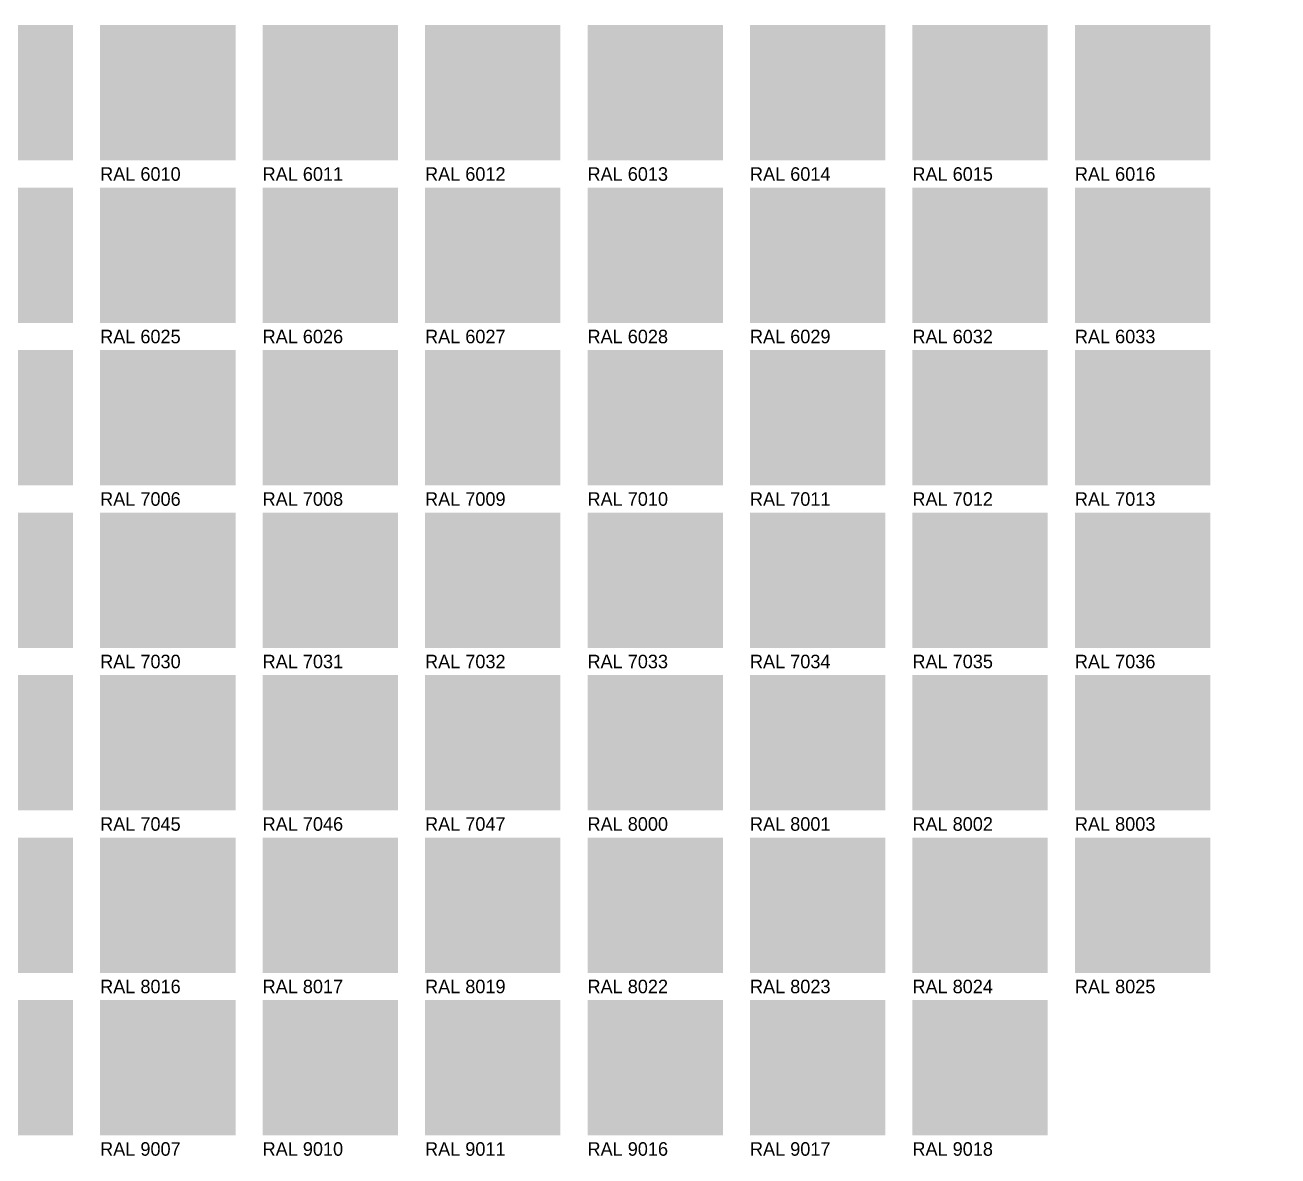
# Model space of a CAD drawing. Header units: millimetres. Extents: x 2.8 to 21.6, y 3.1 to 20.1.
# Drawn here: x 12.38 to 21.63, y 3.08 to 11.43 of the extents above; entities that cross this region are included whole.
import ezdxf

# ---------------------------------------------------------------- set-up
doc = ezdxf.new("R2010")
doc.units = ezdxf.units.MM
doc.layers.add('ceco.net 554 - RAL Classic Colour Chart', color=7, linetype='Continuous')

msp = doc.modelspace()

# ---------------------------------------------------------------- linework, layer by layer
at = {"layer": 'ceco.net 554 - RAL Classic Colour Chart', "color": 250, "true_color": 0x26392f, "const_width": 1}
msp.add_lwpolyline([(11.7312, 10.9348), (12.7312, 10.9348)], dxfattribs=at)
msp.add_lwpolyline([(11.7312, 10.9348), (12.7312, 10.9348)], dxfattribs=at)
msp.add_lwpolyline([(11.7312, 10.9348), (12.7312, 10.9348)], dxfattribs=at)
msp.add_lwpolyline([(11.7312, 10.9348), (12.7312, 10.9348)], dxfattribs=at)
msp.add_lwpolyline([(11.7312, 10.9348), (12.7312, 10.9348)], dxfattribs=at)
msp.add_lwpolyline([(11.7312, 10.9348), (12.7312, 10.9348)], dxfattribs=at)
at = {"layer": 'ceco.net 554 - RAL Classic Colour Chart', "color": 97, "true_color": 0x3e753b, "const_width": 1}
msp.add_lwpolyline([(12.9312, 10.9348), (13.9312, 10.9348)], dxfattribs=at)
msp.add_lwpolyline([(12.9312, 10.9348), (13.9312, 10.9348)], dxfattribs=at)
msp.add_lwpolyline([(12.9312, 10.9348), (13.9312, 10.9348)], dxfattribs=at)
msp.add_lwpolyline([(12.9312, 10.9348), (13.9312, 10.9348)], dxfattribs=at)
msp.add_lwpolyline([(12.9312, 10.9348), (13.9312, 10.9348)], dxfattribs=at)
msp.add_lwpolyline([(12.9312, 10.9348), (13.9312, 10.9348)], dxfattribs=at)
at = {"layer": 'ceco.net 554 - RAL Classic Colour Chart', "color": 85, "true_color": 0x66825b, "const_width": 1}
msp.add_lwpolyline([(14.1312, 10.9348), (15.1312, 10.9348)], dxfattribs=at)
msp.add_lwpolyline([(14.1312, 10.9348), (15.1312, 10.9348)], dxfattribs=at)
msp.add_lwpolyline([(14.1312, 10.9348), (15.1312, 10.9348)], dxfattribs=at)
msp.add_lwpolyline([(14.1312, 10.9348), (15.1312, 10.9348)], dxfattribs=at)
msp.add_lwpolyline([(14.1312, 10.9348), (15.1312, 10.9348)], dxfattribs=at)
msp.add_lwpolyline([(14.1312, 10.9348), (15.1312, 10.9348)], dxfattribs=at)
at = {"layer": 'ceco.net 554 - RAL Classic Colour Chart', "color": 250, "true_color": 0x31403d, "const_width": 1}
msp.add_lwpolyline([(15.3312, 10.9348), (16.3312, 10.9348)], dxfattribs=at)
msp.add_lwpolyline([(15.3312, 10.9348), (16.3312, 10.9348)], dxfattribs=at)
msp.add_lwpolyline([(15.3312, 10.9348), (16.3312, 10.9348)], dxfattribs=at)
msp.add_lwpolyline([(15.3312, 10.9348), (16.3312, 10.9348)], dxfattribs=at)
msp.add_lwpolyline([(15.3312, 10.9348), (16.3312, 10.9348)], dxfattribs=at)
msp.add_lwpolyline([(15.3312, 10.9348), (16.3312, 10.9348)], dxfattribs=at)
at = {"layer": 'ceco.net 554 - RAL Classic Colour Chart', "color": 57, "true_color": 0x797c5a, "const_width": 1}
msp.add_lwpolyline([(16.5312, 10.9348), (17.5312, 10.9348)], dxfattribs=at)
msp.add_lwpolyline([(16.5312, 10.9348), (17.5312, 10.9348)], dxfattribs=at)
msp.add_lwpolyline([(16.5312, 10.9348), (17.5312, 10.9348)], dxfattribs=at)
msp.add_lwpolyline([(16.5312, 10.9348), (17.5312, 10.9348)], dxfattribs=at)
msp.add_lwpolyline([(16.5312, 10.9348), (17.5312, 10.9348)], dxfattribs=at)
msp.add_lwpolyline([(16.5312, 10.9348), (17.5312, 10.9348)], dxfattribs=at)
at = {"layer": 'ceco.net 554 - RAL Classic Colour Chart', "color": 49, "true_color": 0x444337, "const_width": 1}
msp.add_lwpolyline([(17.7312, 10.9348), (18.7312, 10.9348)], dxfattribs=at)
msp.add_lwpolyline([(17.7312, 10.9348), (18.7312, 10.9348)], dxfattribs=at)
msp.add_lwpolyline([(17.7312, 10.9348), (18.7312, 10.9348)], dxfattribs=at)
msp.add_lwpolyline([(17.7312, 10.9348), (18.7312, 10.9348)], dxfattribs=at)
msp.add_lwpolyline([(17.7312, 10.9348), (18.7312, 10.9348)], dxfattribs=at)
msp.add_lwpolyline([(17.7312, 10.9348), (18.7312, 10.9348)], dxfattribs=at)
at = {"layer": 'ceco.net 554 - RAL Classic Colour Chart', "color": 250, "true_color": 0x3d403a, "const_width": 1}
msp.add_lwpolyline([(18.9312, 10.9348), (19.9312, 10.9348)], dxfattribs=at)
msp.add_lwpolyline([(18.9312, 10.9348), (19.9312, 10.9348)], dxfattribs=at)
msp.add_lwpolyline([(18.9312, 10.9348), (19.9312, 10.9348)], dxfattribs=at)
msp.add_lwpolyline([(18.9312, 10.9348), (19.9312, 10.9348)], dxfattribs=at)
msp.add_lwpolyline([(18.9312, 10.9348), (19.9312, 10.9348)], dxfattribs=at)
msp.add_lwpolyline([(18.9312, 10.9348), (19.9312, 10.9348)], dxfattribs=at)
at = {"layer": 'ceco.net 554 - RAL Classic Colour Chart', "color": 126, "true_color": 0x026a52, "const_width": 1}
msp.add_lwpolyline([(20.1312, 10.9348), (21.1312, 10.9348)], dxfattribs=at)
msp.add_lwpolyline([(20.1312, 10.9348), (21.1312, 10.9348)], dxfattribs=at)
msp.add_lwpolyline([(20.1312, 10.9348), (21.1312, 10.9348)], dxfattribs=at)
msp.add_lwpolyline([(20.1312, 10.9348), (21.1312, 10.9348)], dxfattribs=at)
msp.add_lwpolyline([(20.1312, 10.9348), (21.1312, 10.9348)], dxfattribs=at)
msp.add_lwpolyline([(20.1312, 10.9348), (21.1312, 10.9348)], dxfattribs=at)
at = {"layer": 'ceco.net 554 - RAL Classic Colour Chart', "color": 126, "true_color": 0x008754, "const_width": 1}
msp.add_lwpolyline([(11.7312, 9.7348), (12.7312, 9.7348)], dxfattribs=at)
msp.add_lwpolyline([(11.7312, 9.7348), (12.7312, 9.7348)], dxfattribs=at)
msp.add_lwpolyline([(11.7312, 9.7348), (12.7312, 9.7348)], dxfattribs=at)
msp.add_lwpolyline([(11.7312, 9.7348), (12.7312, 9.7348)], dxfattribs=at)
msp.add_lwpolyline([(11.7312, 9.7348), (12.7312, 9.7348)], dxfattribs=at)
msp.add_lwpolyline([(11.7312, 9.7348), (12.7312, 9.7348)], dxfattribs=at)
at = {"layer": 'ceco.net 554 - RAL Classic Colour Chart', "color": 87, "true_color": 0x53753c, "const_width": 1}
msp.add_lwpolyline([(12.9312, 9.7348), (13.9312, 9.7348)], dxfattribs=at)
msp.add_lwpolyline([(12.9312, 9.7348), (13.9312, 9.7348)], dxfattribs=at)
msp.add_lwpolyline([(12.9312, 9.7348), (13.9312, 9.7348)], dxfattribs=at)
msp.add_lwpolyline([(12.9312, 9.7348), (13.9312, 9.7348)], dxfattribs=at)
msp.add_lwpolyline([(12.9312, 9.7348), (13.9312, 9.7348)], dxfattribs=at)
msp.add_lwpolyline([(12.9312, 9.7348), (13.9312, 9.7348)], dxfattribs=at)
at = {"layer": 'ceco.net 554 - RAL Classic Colour Chart', "color": 138, "true_color": 0x005d52, "const_width": 1}
msp.add_lwpolyline([(14.1312, 9.7348), (15.1312, 9.7348)], dxfattribs=at)
msp.add_lwpolyline([(14.1312, 9.7348), (15.1312, 9.7348)], dxfattribs=at)
msp.add_lwpolyline([(14.1312, 9.7348), (15.1312, 9.7348)], dxfattribs=at)
msp.add_lwpolyline([(14.1312, 9.7348), (15.1312, 9.7348)], dxfattribs=at)
msp.add_lwpolyline([(14.1312, 9.7348), (15.1312, 9.7348)], dxfattribs=at)
msp.add_lwpolyline([(14.1312, 9.7348), (15.1312, 9.7348)], dxfattribs=at)
at = {"layer": 'ceco.net 554 - RAL Classic Colour Chart', "color": 123, "true_color": 0x81c0bb, "const_width": 1}
msp.add_lwpolyline([(15.3312, 9.7348), (16.3312, 9.7348)], dxfattribs=at)
msp.add_lwpolyline([(15.3312, 9.7348), (16.3312, 9.7348)], dxfattribs=at)
msp.add_lwpolyline([(15.3312, 9.7348), (16.3312, 9.7348)], dxfattribs=at)
msp.add_lwpolyline([(15.3312, 9.7348), (16.3312, 9.7348)], dxfattribs=at)
msp.add_lwpolyline([(15.3312, 9.7348), (16.3312, 9.7348)], dxfattribs=at)
msp.add_lwpolyline([(15.3312, 9.7348), (16.3312, 9.7348)], dxfattribs=at)
at = {"layer": 'ceco.net 554 - RAL Classic Colour Chart', "color": 129, "true_color": 0x2d5546, "const_width": 1}
msp.add_lwpolyline([(16.5312, 9.7348), (17.5312, 9.7348)], dxfattribs=at)
msp.add_lwpolyline([(16.5312, 9.7348), (17.5312, 9.7348)], dxfattribs=at)
msp.add_lwpolyline([(16.5312, 9.7348), (17.5312, 9.7348)], dxfattribs=at)
msp.add_lwpolyline([(16.5312, 9.7348), (17.5312, 9.7348)], dxfattribs=at)
msp.add_lwpolyline([(16.5312, 9.7348), (17.5312, 9.7348)], dxfattribs=at)
msp.add_lwpolyline([(16.5312, 9.7348), (17.5312, 9.7348)], dxfattribs=at)
at = {"layer": 'ceco.net 554 - RAL Classic Colour Chart', "color": 116, "true_color": 0x007243, "const_width": 1}
msp.add_lwpolyline([(17.7312, 9.7348), (18.7312, 9.7348)], dxfattribs=at)
msp.add_lwpolyline([(17.7312, 9.7348), (18.7312, 9.7348)], dxfattribs=at)
msp.add_lwpolyline([(17.7312, 9.7348), (18.7312, 9.7348)], dxfattribs=at)
msp.add_lwpolyline([(17.7312, 9.7348), (18.7312, 9.7348)], dxfattribs=at)
msp.add_lwpolyline([(17.7312, 9.7348), (18.7312, 9.7348)], dxfattribs=at)
msp.add_lwpolyline([(17.7312, 9.7348), (18.7312, 9.7348)], dxfattribs=at)
at = {"layer": 'ceco.net 554 - RAL Classic Colour Chart', "color": 126, "true_color": 0x0f8558, "const_width": 1}
msp.add_lwpolyline([(18.9312, 9.7348), (19.9312, 9.7348)], dxfattribs=at)
msp.add_lwpolyline([(18.9312, 9.7348), (19.9312, 9.7348)], dxfattribs=at)
msp.add_lwpolyline([(18.9312, 9.7348), (19.9312, 9.7348)], dxfattribs=at)
msp.add_lwpolyline([(18.9312, 9.7348), (19.9312, 9.7348)], dxfattribs=at)
msp.add_lwpolyline([(18.9312, 9.7348), (19.9312, 9.7348)], dxfattribs=at)
msp.add_lwpolyline([(18.9312, 9.7348), (19.9312, 9.7348)], dxfattribs=at)
at = {"layer": 'ceco.net 554 - RAL Classic Colour Chart', "color": 137, "true_color": 0x478a84, "const_width": 1}
msp.add_lwpolyline([(20.1312, 9.7348), (21.1312, 9.7348)], dxfattribs=at)
msp.add_lwpolyline([(20.1312, 9.7348), (21.1312, 9.7348)], dxfattribs=at)
msp.add_lwpolyline([(20.1312, 9.7348), (21.1312, 9.7348)], dxfattribs=at)
msp.add_lwpolyline([(20.1312, 9.7348), (21.1312, 9.7348)], dxfattribs=at)
msp.add_lwpolyline([(20.1312, 9.7348), (21.1312, 9.7348)], dxfattribs=at)
msp.add_lwpolyline([(20.1312, 9.7348), (21.1312, 9.7348)], dxfattribs=at)
at = {"layer": 'ceco.net 554 - RAL Classic Colour Chart', "color": 8, "true_color": 0x6b716f, "const_width": 1}
msp.add_lwpolyline([(11.7312, 8.5348), (12.7312, 8.5348)], dxfattribs=at)
msp.add_lwpolyline([(11.7312, 8.5348), (12.7312, 8.5348)], dxfattribs=at)
msp.add_lwpolyline([(11.7312, 8.5348), (12.7312, 8.5348)], dxfattribs=at)
msp.add_lwpolyline([(11.7312, 8.5348), (12.7312, 8.5348)], dxfattribs=at)
msp.add_lwpolyline([(11.7312, 8.5348), (12.7312, 8.5348)], dxfattribs=at)
msp.add_lwpolyline([(11.7312, 8.5348), (12.7312, 8.5348)], dxfattribs=at)
at = {"layer": 'ceco.net 554 - RAL Classic Colour Chart', "color": 251, "true_color": 0x756f61, "const_width": 1}
msp.add_lwpolyline([(12.9312, 8.5348), (13.9312, 8.5348)], dxfattribs=at)
msp.add_lwpolyline([(12.9312, 8.5348), (13.9312, 8.5348)], dxfattribs=at)
msp.add_lwpolyline([(12.9312, 8.5348), (13.9312, 8.5348)], dxfattribs=at)
msp.add_lwpolyline([(12.9312, 8.5348), (13.9312, 8.5348)], dxfattribs=at)
msp.add_lwpolyline([(12.9312, 8.5348), (13.9312, 8.5348)], dxfattribs=at)
msp.add_lwpolyline([(12.9312, 8.5348), (13.9312, 8.5348)], dxfattribs=at)
at = {"layer": 'ceco.net 554 - RAL Classic Colour Chart', "color": 37, "true_color": 0x746643, "const_width": 1}
msp.add_lwpolyline([(14.1312, 8.5348), (15.1312, 8.5348)], dxfattribs=at)
msp.add_lwpolyline([(14.1312, 8.5348), (15.1312, 8.5348)], dxfattribs=at)
msp.add_lwpolyline([(14.1312, 8.5348), (15.1312, 8.5348)], dxfattribs=at)
msp.add_lwpolyline([(14.1312, 8.5348), (15.1312, 8.5348)], dxfattribs=at)
msp.add_lwpolyline([(14.1312, 8.5348), (15.1312, 8.5348)], dxfattribs=at)
msp.add_lwpolyline([(14.1312, 8.5348), (15.1312, 8.5348)], dxfattribs=at)
at = {"layer": 'ceco.net 554 - RAL Classic Colour Chart', "color": 251, "true_color": 0x5b6259, "const_width": 1}
msp.add_lwpolyline([(15.3312, 8.5348), (16.3312, 8.5348)], dxfattribs=at)
msp.add_lwpolyline([(15.3312, 8.5348), (16.3312, 8.5348)], dxfattribs=at)
msp.add_lwpolyline([(15.3312, 8.5348), (16.3312, 8.5348)], dxfattribs=at)
msp.add_lwpolyline([(15.3312, 8.5348), (16.3312, 8.5348)], dxfattribs=at)
msp.add_lwpolyline([(15.3312, 8.5348), (16.3312, 8.5348)], dxfattribs=at)
msp.add_lwpolyline([(15.3312, 8.5348), (16.3312, 8.5348)], dxfattribs=at)
at = {"layer": 'ceco.net 554 - RAL Classic Colour Chart', "color": 251, "true_color": 0x575d57, "const_width": 1}
msp.add_lwpolyline([(16.5312, 8.5348), (17.5312, 8.5348)], dxfattribs=at)
msp.add_lwpolyline([(16.5312, 8.5348), (17.5312, 8.5348)], dxfattribs=at)
msp.add_lwpolyline([(16.5312, 8.5348), (17.5312, 8.5348)], dxfattribs=at)
msp.add_lwpolyline([(16.5312, 8.5348), (17.5312, 8.5348)], dxfattribs=at)
msp.add_lwpolyline([(16.5312, 8.5348), (17.5312, 8.5348)], dxfattribs=at)
msp.add_lwpolyline([(16.5312, 8.5348), (17.5312, 8.5348)], dxfattribs=at)
at = {"layer": 'ceco.net 554 - RAL Classic Colour Chart', "color": 251, "true_color": 0x555d61, "const_width": 1}
msp.add_lwpolyline([(17.7312, 8.5348), (18.7312, 8.5348)], dxfattribs=at)
msp.add_lwpolyline([(17.7312, 8.5348), (18.7312, 8.5348)], dxfattribs=at)
msp.add_lwpolyline([(17.7312, 8.5348), (18.7312, 8.5348)], dxfattribs=at)
msp.add_lwpolyline([(17.7312, 8.5348), (18.7312, 8.5348)], dxfattribs=at)
msp.add_lwpolyline([(17.7312, 8.5348), (18.7312, 8.5348)], dxfattribs=at)
msp.add_lwpolyline([(17.7312, 8.5348), (18.7312, 8.5348)], dxfattribs=at)
at = {"layer": 'ceco.net 554 - RAL Classic Colour Chart', "color": 251, "true_color": 0x596163, "const_width": 1}
msp.add_lwpolyline([(18.9312, 8.5348), (19.9312, 8.5348)], dxfattribs=at)
msp.add_lwpolyline([(18.9312, 8.5348), (19.9312, 8.5348)], dxfattribs=at)
msp.add_lwpolyline([(18.9312, 8.5348), (19.9312, 8.5348)], dxfattribs=at)
msp.add_lwpolyline([(18.9312, 8.5348), (19.9312, 8.5348)], dxfattribs=at)
msp.add_lwpolyline([(18.9312, 8.5348), (19.9312, 8.5348)], dxfattribs=at)
msp.add_lwpolyline([(18.9312, 8.5348), (19.9312, 8.5348)], dxfattribs=at)
at = {"layer": 'ceco.net 554 - RAL Classic Colour Chart', "color": 251, "true_color": 0x555548, "const_width": 1}
msp.add_lwpolyline([(20.1312, 8.5348), (21.1312, 8.5348)], dxfattribs=at)
msp.add_lwpolyline([(20.1312, 8.5348), (21.1312, 8.5348)], dxfattribs=at)
msp.add_lwpolyline([(20.1312, 8.5348), (21.1312, 8.5348)], dxfattribs=at)
msp.add_lwpolyline([(20.1312, 8.5348), (21.1312, 8.5348)], dxfattribs=at)
msp.add_lwpolyline([(20.1312, 8.5348), (21.1312, 8.5348)], dxfattribs=at)
msp.add_lwpolyline([(20.1312, 8.5348), (21.1312, 8.5348)], dxfattribs=at)
at = {"layer": 'ceco.net 554 - RAL Classic Colour Chart', "color": 149, "true_color": 0x374447, "const_width": 1}
msp.add_lwpolyline([(11.7312, 7.3348), (12.7312, 7.3348)], dxfattribs=at)
msp.add_lwpolyline([(11.7312, 7.3348), (12.7312, 7.3348)], dxfattribs=at)
msp.add_lwpolyline([(11.7312, 7.3348), (12.7312, 7.3348)], dxfattribs=at)
msp.add_lwpolyline([(11.7312, 7.3348), (12.7312, 7.3348)], dxfattribs=at)
msp.add_lwpolyline([(11.7312, 7.3348), (12.7312, 7.3348)], dxfattribs=at)
msp.add_lwpolyline([(11.7312, 7.3348), (12.7312, 7.3348)], dxfattribs=at)
at = {"layer": 'ceco.net 554 - RAL Classic Colour Chart', "color": 252, "true_color": 0x939388, "const_width": 1}
msp.add_lwpolyline([(12.9312, 7.3348), (13.9312, 7.3348)], dxfattribs=at)
msp.add_lwpolyline([(12.9312, 7.3348), (13.9312, 7.3348)], dxfattribs=at)
msp.add_lwpolyline([(12.9312, 7.3348), (13.9312, 7.3348)], dxfattribs=at)
msp.add_lwpolyline([(12.9312, 7.3348), (13.9312, 7.3348)], dxfattribs=at)
msp.add_lwpolyline([(12.9312, 7.3348), (13.9312, 7.3348)], dxfattribs=at)
msp.add_lwpolyline([(12.9312, 7.3348), (13.9312, 7.3348)], dxfattribs=at)
at = {"layer": 'ceco.net 554 - RAL Classic Colour Chart', "color": 251, "true_color": 0x5d6970, "const_width": 1}
msp.add_lwpolyline([(14.1312, 7.3348), (15.1312, 7.3348)], dxfattribs=at)
msp.add_lwpolyline([(14.1312, 7.3348), (15.1312, 7.3348)], dxfattribs=at)
msp.add_lwpolyline([(14.1312, 7.3348), (15.1312, 7.3348)], dxfattribs=at)
msp.add_lwpolyline([(14.1312, 7.3348), (15.1312, 7.3348)], dxfattribs=at)
msp.add_lwpolyline([(14.1312, 7.3348), (15.1312, 7.3348)], dxfattribs=at)
msp.add_lwpolyline([(14.1312, 7.3348), (15.1312, 7.3348)], dxfattribs=at)
at = {"layer": 'ceco.net 554 - RAL Classic Colour Chart', "color": 253, "true_color": 0xb9b9a8, "const_width": 1}
msp.add_lwpolyline([(15.3312, 7.3348), (16.3312, 7.3348)], dxfattribs=at)
msp.add_lwpolyline([(15.3312, 7.3348), (16.3312, 7.3348)], dxfattribs=at)
msp.add_lwpolyline([(15.3312, 7.3348), (16.3312, 7.3348)], dxfattribs=at)
msp.add_lwpolyline([(15.3312, 7.3348), (16.3312, 7.3348)], dxfattribs=at)
msp.add_lwpolyline([(15.3312, 7.3348), (16.3312, 7.3348)], dxfattribs=at)
msp.add_lwpolyline([(15.3312, 7.3348), (16.3312, 7.3348)], dxfattribs=at)
at = {"layer": 'ceco.net 554 - RAL Classic Colour Chart', "color": 8, "true_color": 0x818979, "const_width": 1}
msp.add_lwpolyline([(16.5312, 7.3348), (17.5312, 7.3348)], dxfattribs=at)
msp.add_lwpolyline([(16.5312, 7.3348), (17.5312, 7.3348)], dxfattribs=at)
msp.add_lwpolyline([(16.5312, 7.3348), (17.5312, 7.3348)], dxfattribs=at)
msp.add_lwpolyline([(16.5312, 7.3348), (17.5312, 7.3348)], dxfattribs=at)
msp.add_lwpolyline([(16.5312, 7.3348), (17.5312, 7.3348)], dxfattribs=at)
msp.add_lwpolyline([(16.5312, 7.3348), (17.5312, 7.3348)], dxfattribs=at)
at = {"layer": 'ceco.net 554 - RAL Classic Colour Chart', "color": 252, "true_color": 0x939176, "const_width": 1}
msp.add_lwpolyline([(17.7312, 7.3348), (18.7312, 7.3348)], dxfattribs=at)
msp.add_lwpolyline([(17.7312, 7.3348), (18.7312, 7.3348)], dxfattribs=at)
msp.add_lwpolyline([(17.7312, 7.3348), (18.7312, 7.3348)], dxfattribs=at)
msp.add_lwpolyline([(17.7312, 7.3348), (18.7312, 7.3348)], dxfattribs=at)
msp.add_lwpolyline([(17.7312, 7.3348), (18.7312, 7.3348)], dxfattribs=at)
msp.add_lwpolyline([(17.7312, 7.3348), (18.7312, 7.3348)], dxfattribs=at)
at = {"layer": 'ceco.net 554 - RAL Classic Colour Chart', "color": 254, "true_color": 0xcbd0cc, "const_width": 1}
msp.add_lwpolyline([(18.9312, 7.3348), (19.9312, 7.3348)], dxfattribs=at)
msp.add_lwpolyline([(18.9312, 7.3348), (19.9312, 7.3348)], dxfattribs=at)
msp.add_lwpolyline([(18.9312, 7.3348), (19.9312, 7.3348)], dxfattribs=at)
msp.add_lwpolyline([(18.9312, 7.3348), (19.9312, 7.3348)], dxfattribs=at)
msp.add_lwpolyline([(18.9312, 7.3348), (19.9312, 7.3348)], dxfattribs=at)
msp.add_lwpolyline([(18.9312, 7.3348), (19.9312, 7.3348)], dxfattribs=at)
at = {"layer": 'ceco.net 554 - RAL Classic Colour Chart', "color": 252, "true_color": 0x9a9697, "const_width": 1}
msp.add_lwpolyline([(20.1312, 7.3348), (21.1312, 7.3348)], dxfattribs=at)
msp.add_lwpolyline([(20.1312, 7.3348), (21.1312, 7.3348)], dxfattribs=at)
msp.add_lwpolyline([(20.1312, 7.3348), (21.1312, 7.3348)], dxfattribs=at)
msp.add_lwpolyline([(20.1312, 7.3348), (21.1312, 7.3348)], dxfattribs=at)
msp.add_lwpolyline([(20.1312, 7.3348), (21.1312, 7.3348)], dxfattribs=at)
msp.add_lwpolyline([(20.1312, 7.3348), (21.1312, 7.3348)], dxfattribs=at)
at = {"layer": 'ceco.net 554 - RAL Classic Colour Chart', "color": 9, "true_color": 0xbdbdb2, "const_width": 1}
msp.add_lwpolyline([(11.7312, 6.1348), (12.7312, 6.1348)], dxfattribs=at)
msp.add_lwpolyline([(11.7312, 6.1348), (12.7312, 6.1348)], dxfattribs=at)
msp.add_lwpolyline([(11.7312, 6.1348), (12.7312, 6.1348)], dxfattribs=at)
msp.add_lwpolyline([(11.7312, 6.1348), (12.7312, 6.1348)], dxfattribs=at)
msp.add_lwpolyline([(11.7312, 6.1348), (12.7312, 6.1348)], dxfattribs=at)
msp.add_lwpolyline([(11.7312, 6.1348), (12.7312, 6.1348)], dxfattribs=at)
at = {"layer": 'ceco.net 554 - RAL Classic Colour Chart', "color": 252, "true_color": 0x91969a, "const_width": 1}
msp.add_lwpolyline([(12.9312, 6.1348), (13.9312, 6.1348)], dxfattribs=at)
msp.add_lwpolyline([(12.9312, 6.1348), (13.9312, 6.1348)], dxfattribs=at)
msp.add_lwpolyline([(12.9312, 6.1348), (13.9312, 6.1348)], dxfattribs=at)
msp.add_lwpolyline([(12.9312, 6.1348), (13.9312, 6.1348)], dxfattribs=at)
msp.add_lwpolyline([(12.9312, 6.1348), (13.9312, 6.1348)], dxfattribs=at)
msp.add_lwpolyline([(12.9312, 6.1348), (13.9312, 6.1348)], dxfattribs=at)
at = {"layer": 'ceco.net 554 - RAL Classic Colour Chart', "color": 252, "true_color": 0x82898e, "const_width": 1}
msp.add_lwpolyline([(14.1312, 6.1348), (15.1312, 6.1348)], dxfattribs=at)
msp.add_lwpolyline([(14.1312, 6.1348), (15.1312, 6.1348)], dxfattribs=at)
msp.add_lwpolyline([(14.1312, 6.1348), (15.1312, 6.1348)], dxfattribs=at)
msp.add_lwpolyline([(14.1312, 6.1348), (15.1312, 6.1348)], dxfattribs=at)
msp.add_lwpolyline([(14.1312, 6.1348), (15.1312, 6.1348)], dxfattribs=at)
msp.add_lwpolyline([(14.1312, 6.1348), (15.1312, 6.1348)], dxfattribs=at)
at = {"layer": 'ceco.net 554 - RAL Classic Colour Chart', "color": 254, "true_color": 0xcfd0cf, "const_width": 1}
msp.add_lwpolyline([(15.3312, 6.1348), (16.3312, 6.1348)], dxfattribs=at)
msp.add_lwpolyline([(15.3312, 6.1348), (16.3312, 6.1348)], dxfattribs=at)
msp.add_lwpolyline([(15.3312, 6.1348), (16.3312, 6.1348)], dxfattribs=at)
msp.add_lwpolyline([(15.3312, 6.1348), (16.3312, 6.1348)], dxfattribs=at)
msp.add_lwpolyline([(15.3312, 6.1348), (16.3312, 6.1348)], dxfattribs=at)
msp.add_lwpolyline([(15.3312, 6.1348), (16.3312, 6.1348)], dxfattribs=at)
at = {"layer": 'ceco.net 554 - RAL Classic Colour Chart', "color": 47, "true_color": 0x887142, "const_width": 1}
msp.add_lwpolyline([(16.5312, 6.1348), (17.5312, 6.1348)], dxfattribs=at)
msp.add_lwpolyline([(16.5312, 6.1348), (17.5312, 6.1348)], dxfattribs=at)
msp.add_lwpolyline([(16.5312, 6.1348), (17.5312, 6.1348)], dxfattribs=at)
msp.add_lwpolyline([(16.5312, 6.1348), (17.5312, 6.1348)], dxfattribs=at)
msp.add_lwpolyline([(16.5312, 6.1348), (17.5312, 6.1348)], dxfattribs=at)
msp.add_lwpolyline([(16.5312, 6.1348), (17.5312, 6.1348)], dxfattribs=at)
at = {"layer": 'ceco.net 554 - RAL Classic Colour Chart', "color": 35, "true_color": 0x9c6b30, "const_width": 1}
msp.add_lwpolyline([(17.7312, 6.1348), (18.7312, 6.1348)], dxfattribs=at)
msp.add_lwpolyline([(17.7312, 6.1348), (18.7312, 6.1348)], dxfattribs=at)
msp.add_lwpolyline([(17.7312, 6.1348), (18.7312, 6.1348)], dxfattribs=at)
msp.add_lwpolyline([(17.7312, 6.1348), (18.7312, 6.1348)], dxfattribs=at)
msp.add_lwpolyline([(17.7312, 6.1348), (18.7312, 6.1348)], dxfattribs=at)
msp.add_lwpolyline([(17.7312, 6.1348), (18.7312, 6.1348)], dxfattribs=at)
at = {"layer": 'ceco.net 554 - RAL Classic Colour Chart', "color": 27, "true_color": 0x7b5141, "const_width": 1}
msp.add_lwpolyline([(18.9312, 6.1348), (19.9312, 6.1348)], dxfattribs=at)
msp.add_lwpolyline([(18.9312, 6.1348), (19.9312, 6.1348)], dxfattribs=at)
msp.add_lwpolyline([(18.9312, 6.1348), (19.9312, 6.1348)], dxfattribs=at)
msp.add_lwpolyline([(18.9312, 6.1348), (19.9312, 6.1348)], dxfattribs=at)
msp.add_lwpolyline([(18.9312, 6.1348), (19.9312, 6.1348)], dxfattribs=at)
msp.add_lwpolyline([(18.9312, 6.1348), (19.9312, 6.1348)], dxfattribs=at)
at = {"layer": 'ceco.net 554 - RAL Classic Colour Chart', "color": 27, "true_color": 0x80542f, "const_width": 1}
msp.add_lwpolyline([(20.1312, 6.1348), (21.1312, 6.1348)], dxfattribs=at)
msp.add_lwpolyline([(20.1312, 6.1348), (21.1312, 6.1348)], dxfattribs=at)
msp.add_lwpolyline([(20.1312, 6.1348), (21.1312, 6.1348)], dxfattribs=at)
msp.add_lwpolyline([(20.1312, 6.1348), (21.1312, 6.1348)], dxfattribs=at)
msp.add_lwpolyline([(20.1312, 6.1348), (21.1312, 6.1348)], dxfattribs=at)
msp.add_lwpolyline([(20.1312, 6.1348), (21.1312, 6.1348)], dxfattribs=at)
at = {"layer": 'ceco.net 554 - RAL Classic Colour Chart', "color": 39, "true_color": 0x633a34, "const_width": 1}
msp.add_lwpolyline([(11.7312, 4.9348), (12.7312, 4.9348)], dxfattribs=at)
msp.add_lwpolyline([(11.7312, 4.9348), (12.7312, 4.9348)], dxfattribs=at)
msp.add_lwpolyline([(11.7312, 4.9348), (12.7312, 4.9348)], dxfattribs=at)
msp.add_lwpolyline([(11.7312, 4.9348), (12.7312, 4.9348)], dxfattribs=at)
msp.add_lwpolyline([(11.7312, 4.9348), (12.7312, 4.9348)], dxfattribs=at)
msp.add_lwpolyline([(11.7312, 4.9348), (12.7312, 4.9348)], dxfattribs=at)
at = {"layer": 'ceco.net 554 - RAL Classic Colour Chart', "color": 29, "true_color": 0x4c2f26, "const_width": 1}
msp.add_lwpolyline([(12.9312, 4.9348), (13.9312, 4.9348)], dxfattribs=at)
msp.add_lwpolyline([(12.9312, 4.9348), (13.9312, 4.9348)], dxfattribs=at)
msp.add_lwpolyline([(12.9312, 4.9348), (13.9312, 4.9348)], dxfattribs=at)
msp.add_lwpolyline([(12.9312, 4.9348), (13.9312, 4.9348)], dxfattribs=at)
msp.add_lwpolyline([(12.9312, 4.9348), (13.9312, 4.9348)], dxfattribs=at)
msp.add_lwpolyline([(12.9312, 4.9348), (13.9312, 4.9348)], dxfattribs=at)
at = {"layer": 'ceco.net 554 - RAL Classic Colour Chart', "color": 29, "true_color": 0x44322d, "const_width": 1}
msp.add_lwpolyline([(14.1312, 4.9348), (15.1312, 4.9348)], dxfattribs=at)
msp.add_lwpolyline([(14.1312, 4.9348), (15.1312, 4.9348)], dxfattribs=at)
msp.add_lwpolyline([(14.1312, 4.9348), (15.1312, 4.9348)], dxfattribs=at)
msp.add_lwpolyline([(14.1312, 4.9348), (15.1312, 4.9348)], dxfattribs=at)
msp.add_lwpolyline([(14.1312, 4.9348), (15.1312, 4.9348)], dxfattribs=at)
msp.add_lwpolyline([(14.1312, 4.9348), (15.1312, 4.9348)], dxfattribs=at)
at = {"layer": 'ceco.net 554 - RAL Classic Colour Chart', "color": 250, "true_color": 0x3f3a3a, "const_width": 1}
msp.add_lwpolyline([(15.3312, 4.9348), (16.3312, 4.9348)], dxfattribs=at)
msp.add_lwpolyline([(15.3312, 4.9348), (16.3312, 4.9348)], dxfattribs=at)
msp.add_lwpolyline([(15.3312, 4.9348), (16.3312, 4.9348)], dxfattribs=at)
msp.add_lwpolyline([(15.3312, 4.9348), (16.3312, 4.9348)], dxfattribs=at)
msp.add_lwpolyline([(15.3312, 4.9348), (16.3312, 4.9348)], dxfattribs=at)
msp.add_lwpolyline([(15.3312, 4.9348), (16.3312, 4.9348)], dxfattribs=at)
at = {"layer": 'ceco.net 554 - RAL Classic Colour Chart', "color": 250, "true_color": 0x211f20, "const_width": 1}
msp.add_lwpolyline([(16.5312, 4.9348), (17.5312, 4.9348)], dxfattribs=at)
msp.add_lwpolyline([(16.5312, 4.9348), (17.5312, 4.9348)], dxfattribs=at)
msp.add_lwpolyline([(16.5312, 4.9348), (17.5312, 4.9348)], dxfattribs=at)
msp.add_lwpolyline([(16.5312, 4.9348), (17.5312, 4.9348)], dxfattribs=at)
msp.add_lwpolyline([(16.5312, 4.9348), (17.5312, 4.9348)], dxfattribs=at)
msp.add_lwpolyline([(16.5312, 4.9348), (17.5312, 4.9348)], dxfattribs=at)
at = {"layer": 'ceco.net 554 - RAL Classic Colour Chart', "color": 25, "true_color": 0xa65e2f, "const_width": 1}
msp.add_lwpolyline([(17.7312, 4.9348), (18.7312, 4.9348)], dxfattribs=at)
msp.add_lwpolyline([(17.7312, 4.9348), (18.7312, 4.9348)], dxfattribs=at)
msp.add_lwpolyline([(17.7312, 4.9348), (18.7312, 4.9348)], dxfattribs=at)
msp.add_lwpolyline([(17.7312, 4.9348), (18.7312, 4.9348)], dxfattribs=at)
msp.add_lwpolyline([(17.7312, 4.9348), (18.7312, 4.9348)], dxfattribs=at)
msp.add_lwpolyline([(17.7312, 4.9348), (18.7312, 4.9348)], dxfattribs=at)
at = {"layer": 'ceco.net 554 - RAL Classic Colour Chart', "color": 27, "true_color": 0x79553c, "const_width": 1}
msp.add_lwpolyline([(18.9312, 4.9348), (19.9312, 4.9348)], dxfattribs=at)
msp.add_lwpolyline([(18.9312, 4.9348), (19.9312, 4.9348)], dxfattribs=at)
msp.add_lwpolyline([(18.9312, 4.9348), (19.9312, 4.9348)], dxfattribs=at)
msp.add_lwpolyline([(18.9312, 4.9348), (19.9312, 4.9348)], dxfattribs=at)
msp.add_lwpolyline([(18.9312, 4.9348), (19.9312, 4.9348)], dxfattribs=at)
msp.add_lwpolyline([(18.9312, 4.9348), (19.9312, 4.9348)], dxfattribs=at)
at = {"layer": 'ceco.net 554 - RAL Classic Colour Chart', "color": 37, "true_color": 0x755c49, "const_width": 1}
msp.add_lwpolyline([(20.1312, 4.9348), (21.1312, 4.9348)], dxfattribs=at)
msp.add_lwpolyline([(20.1312, 4.9348), (21.1312, 4.9348)], dxfattribs=at)
msp.add_lwpolyline([(20.1312, 4.9348), (21.1312, 4.9348)], dxfattribs=at)
msp.add_lwpolyline([(20.1312, 4.9348), (21.1312, 4.9348)], dxfattribs=at)
msp.add_lwpolyline([(20.1312, 4.9348), (21.1312, 4.9348)], dxfattribs=at)
msp.add_lwpolyline([(20.1312, 4.9348), (21.1312, 4.9348)], dxfattribs=at)
at = {"layer": 'ceco.net 554 - RAL Classic Colour Chart', "color": 253, "true_color": 0xa5a8a6, "const_width": 1}
msp.add_lwpolyline([(11.7312, 3.7348), (12.7312, 3.7348)], dxfattribs=at)
msp.add_lwpolyline([(11.7312, 3.7348), (12.7312, 3.7348)], dxfattribs=at)
msp.add_lwpolyline([(11.7312, 3.7348), (12.7312, 3.7348)], dxfattribs=at)
msp.add_lwpolyline([(11.7312, 3.7348), (12.7312, 3.7348)], dxfattribs=at)
msp.add_lwpolyline([(11.7312, 3.7348), (12.7312, 3.7348)], dxfattribs=at)
msp.add_lwpolyline([(11.7312, 3.7348), (12.7312, 3.7348)], dxfattribs=at)
at = {"layer": 'ceco.net 554 - RAL Classic Colour Chart', "color": 252, "true_color": 0x8f8f8c, "const_width": 1}
msp.add_lwpolyline([(12.9312, 3.7348), (13.9312, 3.7348)], dxfattribs=at)
msp.add_lwpolyline([(12.9312, 3.7348), (13.9312, 3.7348)], dxfattribs=at)
msp.add_lwpolyline([(12.9312, 3.7348), (13.9312, 3.7348)], dxfattribs=at)
msp.add_lwpolyline([(12.9312, 3.7348), (13.9312, 3.7348)], dxfattribs=at)
msp.add_lwpolyline([(12.9312, 3.7348), (13.9312, 3.7348)], dxfattribs=at)
msp.add_lwpolyline([(12.9312, 3.7348), (13.9312, 3.7348)], dxfattribs=at)
at = {"layer": 'ceco.net 554 - RAL Classic Colour Chart', "color": 7, "true_color": 0xf7f9ef, "const_width": 1}
msp.add_lwpolyline([(14.1312, 3.7348), (15.1312, 3.7348)], dxfattribs=at)
msp.add_lwpolyline([(14.1312, 3.7348), (15.1312, 3.7348)], dxfattribs=at)
msp.add_lwpolyline([(14.1312, 3.7348), (15.1312, 3.7348)], dxfattribs=at)
msp.add_lwpolyline([(14.1312, 3.7348), (15.1312, 3.7348)], dxfattribs=at)
msp.add_lwpolyline([(14.1312, 3.7348), (15.1312, 3.7348)], dxfattribs=at)
msp.add_lwpolyline([(14.1312, 3.7348), (15.1312, 3.7348)], dxfattribs=at)
at = {"layer": 'ceco.net 554 - RAL Classic Colour Chart', "color": 250, "true_color": 0x292c2f, "const_width": 1}
msp.add_lwpolyline([(15.3312, 3.7348), (16.3312, 3.7348)], dxfattribs=at)
msp.add_lwpolyline([(15.3312, 3.7348), (16.3312, 3.7348)], dxfattribs=at)
msp.add_lwpolyline([(15.3312, 3.7348), (16.3312, 3.7348)], dxfattribs=at)
msp.add_lwpolyline([(15.3312, 3.7348), (16.3312, 3.7348)], dxfattribs=at)
msp.add_lwpolyline([(15.3312, 3.7348), (16.3312, 3.7348)], dxfattribs=at)
msp.add_lwpolyline([(15.3312, 3.7348), (16.3312, 3.7348)], dxfattribs=at)
at = {"layer": 'ceco.net 554 - RAL Classic Colour Chart', "color": 7, "true_color": 0xf7fbf5, "const_width": 1}
msp.add_lwpolyline([(16.5312, 3.7348), (17.5312, 3.7348)], dxfattribs=at)
msp.add_lwpolyline([(16.5312, 3.7348), (17.5312, 3.7348)], dxfattribs=at)
msp.add_lwpolyline([(16.5312, 3.7348), (17.5312, 3.7348)], dxfattribs=at)
msp.add_lwpolyline([(16.5312, 3.7348), (17.5312, 3.7348)], dxfattribs=at)
msp.add_lwpolyline([(16.5312, 3.7348), (17.5312, 3.7348)], dxfattribs=at)
msp.add_lwpolyline([(16.5312, 3.7348), (17.5312, 3.7348)], dxfattribs=at)
at = {"layer": 'ceco.net 554 - RAL Classic Colour Chart', "color": 250, "true_color": 0x2a2d2f, "const_width": 1}
msp.add_lwpolyline([(17.7312, 3.7348), (18.7312, 3.7348)], dxfattribs=at)
msp.add_lwpolyline([(17.7312, 3.7348), (18.7312, 3.7348)], dxfattribs=at)
msp.add_lwpolyline([(17.7312, 3.7348), (18.7312, 3.7348)], dxfattribs=at)
msp.add_lwpolyline([(17.7312, 3.7348), (18.7312, 3.7348)], dxfattribs=at)
msp.add_lwpolyline([(17.7312, 3.7348), (18.7312, 3.7348)], dxfattribs=at)
msp.add_lwpolyline([(17.7312, 3.7348), (18.7312, 3.7348)], dxfattribs=at)
at = {"layer": 'ceco.net 554 - RAL Classic Colour Chart', "color": 254, "true_color": 0xcfd3cd, "const_width": 1}
msp.add_lwpolyline([(18.9312, 3.7348), (19.9312, 3.7348)], dxfattribs=at)
msp.add_lwpolyline([(18.9312, 3.7348), (19.9312, 3.7348)], dxfattribs=at)
msp.add_lwpolyline([(18.9312, 3.7348), (19.9312, 3.7348)], dxfattribs=at)
msp.add_lwpolyline([(18.9312, 3.7348), (19.9312, 3.7348)], dxfattribs=at)
msp.add_lwpolyline([(18.9312, 3.7348), (19.9312, 3.7348)], dxfattribs=at)
msp.add_lwpolyline([(18.9312, 3.7348), (19.9312, 3.7348)], dxfattribs=at)

# ---------------------------------------------------------------- texts
at = {"layer": 'ceco.net 554 - RAL Classic Colour Chart'}
for s, p in [('RAL 6010', (12.9312, 10.2848)), ('RAL 6010', (12.9312, 10.2848)), ('RAL 6010', (12.9312, 10.2848)), ('RAL 6010', (12.9312, 10.2848)), ('RAL 6010', (12.9312, 10.2848)), ('RAL 6010', (12.9312, 10.2848)), ('RAL 6011', (14.1312, 10.2848)), ('RAL 6011', (14.1312, 10.2848)), ('RAL 6011', (14.1312, 10.2848)), ('RAL 6011', (14.1312, 10.2848)), ('RAL 6011', (14.1312, 10.2848)), ('RAL 6011', (14.1312, 10.2848)), ('RAL 6012', (15.3312, 10.2848)), ('RAL 6012', (15.3312, 10.2848)), ('RAL 6012', (15.3312, 10.2848)), ('RAL 6012', (15.3312, 10.2848)), ('RAL 6012', (15.3312, 10.2848)), ('RAL 6012', (15.3312, 10.2848)), ('RAL 6013', (16.5312, 10.2848)), ('RAL 6013', (16.5312, 10.2848)), ('RAL 6013', (16.5312, 10.2848)), ('RAL 6013', (16.5312, 10.2848)), ('RAL 6013', (16.5312, 10.2848)), ('RAL 6013', (16.5312, 10.2848)), ('RAL 6014', (17.7312, 10.2848)), ('RAL 6014', (17.7312, 10.2848)), ('RAL 6014', (17.7312, 10.2848)), ('RAL 6014', (17.7312, 10.2848)), ('RAL 6014', (17.7312, 10.2848)), ('RAL 6014', (17.7312, 10.2848)), ('RAL 6015', (18.9312, 10.2848)), ('RAL 6015', (18.9312, 10.2848)), ('RAL 6015', (18.9312, 10.2848)), ('RAL 6015', (18.9312, 10.2848)), ('RAL 6015', (18.9312, 10.2848)), ('RAL 6015', (18.9312, 10.2848)), ('RAL 6016', (20.1312, 10.2848)), ('RAL 6016', (20.1312, 10.2848)), ('RAL 6016', (20.1312, 10.2848)), ('RAL 6016', (20.1312, 10.2848)), ('RAL 6016', (20.1312, 10.2848)), ('RAL 6016', (20.1312, 10.2848)), ('RAL 6025', (12.9312, 9.0848)), ('RAL 6025', (12.9312, 9.0848)), ('RAL 6025', (12.9312, 9.0848)), ('RAL 6025', (12.9312, 9.0848)), ('RAL 6025', (12.9312, 9.0848)), ('RAL 6025', (12.9312, 9.0848)), ('RAL 6026', (14.1312, 9.0848)), ('RAL 6026', (14.1312, 9.0848)), ('RAL 6026', (14.1312, 9.0848)), ('RAL 6026', (14.1312, 9.0848)), ('RAL 6026', (14.1312, 9.0848)), ('RAL 6026', (14.1312, 9.0848)), ('RAL 6027', (15.3312, 9.0848)), ('RAL 6027', (15.3312, 9.0848)), ('RAL 6027', (15.3312, 9.0848)), ('RAL 6027', (15.3312, 9.0848)), ('RAL 6027', (15.3312, 9.0848)), ('RAL 6027', (15.3312, 9.0848)), ('RAL 6028', (16.5312, 9.0848)), ('RAL 6028', (16.5312, 9.0848)), ('RAL 6028', (16.5312, 9.0848)), ('RAL 6028', (16.5312, 9.0848)), ('RAL 6028', (16.5312, 9.0848)), ('RAL 6028', (16.5312, 9.0848)), ('RAL 6029', (17.7312, 9.0848)), ('RAL 6029', (17.7312, 9.0848)), ('RAL 6029', (17.7312, 9.0848)), ('RAL 6029', (17.7312, 9.0848)), ('RAL 6029', (17.7312, 9.0848)), ('RAL 6029', (17.7312, 9.0848)), ('RAL 6032', (18.9312, 9.0848)), ('RAL 6032', (18.9312, 9.0848)), ('RAL 6032', (18.9312, 9.0848)), ('RAL 6032', (18.9312, 9.0848)), ('RAL 6032', (18.9312, 9.0848)), ('RAL 6032', (18.9312, 9.0848)), ('RAL 6033', (20.1312, 9.0848)), ('RAL 6033', (20.1312, 9.0848)), ('RAL 6033', (20.1312, 9.0848)), ('RAL 6033', (20.1312, 9.0848)), ('RAL 6033', (20.1312, 9.0848)), ('RAL 6033', (20.1312, 9.0848)), ('RAL 7006', (12.9312, 7.8848)), ('RAL 7006', (12.9312, 7.8848)), ('RAL 7006', (12.9312, 7.8848)), ('RAL 7006', (12.9312, 7.8848)), ('RAL 7006', (12.9312, 7.8848)), ('RAL 7006', (12.9312, 7.8848)), ('RAL 7008', (14.1312, 7.8848)), ('RAL 7008', (14.1312, 7.8848)), ('RAL 7008', (14.1312, 7.8848)), ('RAL 7008', (14.1312, 7.8848)), ('RAL 7008', (14.1312, 7.8848)), ('RAL 7008', (14.1312, 7.8848)), ('RAL 7009', (15.3312, 7.8848)), ('RAL 7009', (15.3312, 7.8848)), ('RAL 7009', (15.3312, 7.8848)), ('RAL 7009', (15.3312, 7.8848)), ('RAL 7009', (15.3312, 7.8848)), ('RAL 7009', (15.3312, 7.8848)), ('RAL 7010', (16.5312, 7.8848)), ('RAL 7010', (16.5312, 7.8848)), ('RAL 7010', (16.5312, 7.8848)), ('RAL 7010', (16.5312, 7.8848)), ('RAL 7010', (16.5312, 7.8848)), ('RAL 7010', (16.5312, 7.8848)), ('RAL 7011', (17.7312, 7.8848)), ('RAL 7011', (17.7312, 7.8848)), ('RAL 7011', (17.7312, 7.8848)), ('RAL 7011', (17.7312, 7.8848)), ('RAL 7011', (17.7312, 7.8848)), ('RAL 7011', (17.7312, 7.8848)), ('RAL 7012', (18.9312, 7.8848)), ('RAL 7012', (18.9312, 7.8848)), ('RAL 7012', (18.9312, 7.8848)), ('RAL 7012', (18.9312, 7.8848)), ('RAL 7012', (18.9312, 7.8848)), ('RAL 7012', (18.9312, 7.8848)), ('RAL 7013', (20.1312, 7.8848)), ('RAL 7013', (20.1312, 7.8848)), ('RAL 7013', (20.1312, 7.8848)), ('RAL 7013', (20.1312, 7.8848)), ('RAL 7013', (20.1312, 7.8848)), ('RAL 7013', (20.1312, 7.8848)), ('RAL 7030', (12.9312, 6.6848)), ('RAL 7030', (12.9312, 6.6848)), ('RAL 7030', (12.9312, 6.6848)), ('RAL 7030', (12.9312, 6.6848)), ('RAL 7030', (12.9312, 6.6848)), ('RAL 7030', (12.9312, 6.6848)), ('RAL 7031', (14.1312, 6.6848)), ('RAL 7031', (14.1312, 6.6848)), ('RAL 7031', (14.1312, 6.6848)), ('RAL 7031', (14.1312, 6.6848)), ('RAL 7031', (14.1312, 6.6848)), ('RAL 7031', (14.1312, 6.6848)), ('RAL 7032', (15.3312, 6.6848)), ('RAL 7032', (15.3312, 6.6848)), ('RAL 7032', (15.3312, 6.6848)), ('RAL 7032', (15.3312, 6.6848)), ('RAL 7032', (15.3312, 6.6848)), ('RAL 7032', (15.3312, 6.6848)), ('RAL 7033', (16.5312, 6.6848)), ('RAL 7033', (16.5312, 6.6848)), ('RAL 7033', (16.5312, 6.6848)), ('RAL 7033', (16.5312, 6.6848)), ('RAL 7033', (16.5312, 6.6848)), ('RAL 7033', (16.5312, 6.6848)), ('RAL 7034', (17.7312, 6.6848)), ('RAL 7034', (17.7312, 6.6848)), ('RAL 7034', (17.7312, 6.6848)), ('RAL 7034', (17.7312, 6.6848)), ('RAL 7034', (17.7312, 6.6848)), ('RAL 7034', (17.7312, 6.6848)), ('RAL 7035', (18.9312, 6.6848)), ('RAL 7035', (18.9312, 6.6848)), ('RAL 7035', (18.9312, 6.6848)), ('RAL 7035', (18.9312, 6.6848)), ('RAL 7035', (18.9312, 6.6848)), ('RAL 7035', (18.9312, 6.6848)), ('RAL 7036', (20.1312, 6.6848)), ('RAL 7036', (20.1312, 6.6848)), ('RAL 7036', (20.1312, 6.6848)), ('RAL 7036', (20.1312, 6.6848)), ('RAL 7036', (20.1312, 6.6848)), ('RAL 7036', (20.1312, 6.6848)), ('RAL 7045', (12.9312, 5.4848)), ('RAL 7045', (12.9312, 5.4848)), ('RAL 7045', (12.9312, 5.4848)), ('RAL 7045', (12.9312, 5.4848)), ('RAL 7045', (12.9312, 5.4848)), ('RAL 7045', (12.9312, 5.4848)), ('RAL 7046', (14.1312, 5.4848)), ('RAL 7046', (14.1312, 5.4848)), ('RAL 7046', (14.1312, 5.4848)), ('RAL 7046', (14.1312, 5.4848)), ('RAL 7046', (14.1312, 5.4848)), ('RAL 7046', (14.1312, 5.4848)), ('RAL 7047', (15.3312, 5.4848)), ('RAL 7047', (15.3312, 5.4848)), ('RAL 7047', (15.3312, 5.4848)), ('RAL 7047', (15.3312, 5.4848)), ('RAL 7047', (15.3312, 5.4848)), ('RAL 7047', (15.3312, 5.4848)), ('RAL 8000', (16.5312, 5.4848)), ('RAL 8000', (16.5312, 5.4848)), ('RAL 8000', (16.5312, 5.4848)), ('RAL 8000', (16.5312, 5.4848)), ('RAL 8000', (16.5312, 5.4848)), ('RAL 8000', (16.5312, 5.4848)), ('RAL 8001', (17.7312, 5.4848)), ('RAL 8001', (17.7312, 5.4848)), ('RAL 8001', (17.7312, 5.4848)), ('RAL 8001', (17.7312, 5.4848)), ('RAL 8001', (17.7312, 5.4848)), ('RAL 8001', (17.7312, 5.4848)), ('RAL 8002', (18.9312, 5.4848)), ('RAL 8002', (18.9312, 5.4848)), ('RAL 8002', (18.9312, 5.4848)), ('RAL 8002', (18.9312, 5.4848)), ('RAL 8002', (18.9312, 5.4848)), ('RAL 8002', (18.9312, 5.4848)), ('RAL 8003', (20.1312, 5.4848)), ('RAL 8003', (20.1312, 5.4848)), ('RAL 8003', (20.1312, 5.4848)), ('RAL 8003', (20.1312, 5.4848)), ('RAL 8003', (20.1312, 5.4848)), ('RAL 8003', (20.1312, 5.4848)), ('RAL 8016', (12.9312, 4.2848)), ('RAL 8016', (12.9312, 4.2848)), ('RAL 8016', (12.9312, 4.2848)), ('RAL 8016', (12.9312, 4.2848)), ('RAL 8016', (12.9312, 4.2848)), ('RAL 8016', (12.9312, 4.2848)), ('RAL 8017', (14.1312, 4.2848)), ('RAL 8017', (14.1312, 4.2848)), ('RAL 8017', (14.1312, 4.2848)), ('RAL 8017', (14.1312, 4.2848)), ('RAL 8017', (14.1312, 4.2848)), ('RAL 8017', (14.1312, 4.2848)), ('RAL 8019', (15.3312, 4.2848)), ('RAL 8019', (15.3312, 4.2848)), ('RAL 8019', (15.3312, 4.2848)), ('RAL 8019', (15.3312, 4.2848)), ('RAL 8019', (15.3312, 4.2848)), ('RAL 8019', (15.3312, 4.2848)), ('RAL 8022', (16.5312, 4.2848)), ('RAL 8022', (16.5312, 4.2848)), ('RAL 8022', (16.5312, 4.2848)), ('RAL 8022', (16.5312, 4.2848)), ('RAL 8022', (16.5312, 4.2848)), ('RAL 8022', (16.5312, 4.2848)), ('RAL 8023', (17.7312, 4.2848)), ('RAL 8023', (17.7312, 4.2848)), ('RAL 8023', (17.7312, 4.2848)), ('RAL 8023', (17.7312, 4.2848)), ('RAL 8023', (17.7312, 4.2848)), ('RAL 8023', (17.7312, 4.2848)), ('RAL 8024', (18.9312, 4.2848)), ('RAL 8024', (18.9312, 4.2848)), ('RAL 8024', (18.9312, 4.2848)), ('RAL 8024', (18.9312, 4.2848)), ('RAL 8024', (18.9312, 4.2848)), ('RAL 8024', (18.9312, 4.2848)), ('RAL 8025', (20.1312, 4.2848)), ('RAL 8025', (20.1312, 4.2848)), ('RAL 8025', (20.1312, 4.2848)), ('RAL 8025', (20.1312, 4.2848)), ('RAL 8025', (20.1312, 4.2848)), ('RAL 8025', (20.1312, 4.2848)), ('RAL 9007', (12.9312, 3.0848)), ('RAL 9007', (12.9312, 3.0848)), ('RAL 9007', (12.9312, 3.0848)), ('RAL 9007', (12.9312, 3.0848)), ('RAL 9007', (12.9312, 3.0848)), ('RAL 9007', (12.9312, 3.0848)), ('RAL 9010', (14.1312, 3.0848)), ('RAL 9010', (14.1312, 3.0848)), ('RAL 9010', (14.1312, 3.0848)), ('RAL 9010', (14.1312, 3.0848)), ('RAL 9010', (14.1312, 3.0848)), ('RAL 9010', (14.1312, 3.0848)), ('RAL 9011', (15.3312, 3.0848)), ('RAL 9011', (15.3312, 3.0848)), ('RAL 9011', (15.3312, 3.0848)), ('RAL 9011', (15.3312, 3.0848)), ('RAL 9011', (15.3312, 3.0848)), ('RAL 9011', (15.3312, 3.0848)), ('RAL 9016', (16.5312, 3.0848)), ('RAL 9016', (16.5312, 3.0848)), ('RAL 9016', (16.5312, 3.0848)), ('RAL 9016', (16.5312, 3.0848)), ('RAL 9016', (16.5312, 3.0848)), ('RAL 9016', (16.5312, 3.0848)), ('RAL 9017', (17.7312, 3.0848)), ('RAL 9017', (17.7312, 3.0848)), ('RAL 9017', (17.7312, 3.0848)), ('RAL 9017', (17.7312, 3.0848)), ('RAL 9017', (17.7312, 3.0848)), ('RAL 9017', (17.7312, 3.0848)), ('RAL 9018', (18.9312, 3.0848)), ('RAL 9018', (18.9312, 3.0848)), ('RAL 9018', (18.9312, 3.0848)), ('RAL 9018', (18.9312, 3.0848)), ('RAL 9018', (18.9312, 3.0848)), ('RAL 9018', (18.9312, 3.0848))]:
    msp.add_text(s, height=0.1, dxfattribs=at).set_placement(p)

doc.saveas('drawing.dxf')
